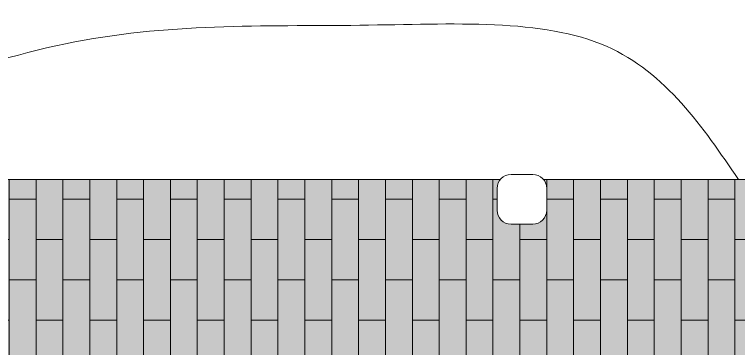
# Model space of a CAD drawing. Header units: metres. Extents: x 113 to 2416, y -346 to 476.
# Drawn here: x 127.307 to 130.956, y -157.26 to -155.577 of the extents above; entities that cross this region are included whole.
import ezdxf

# ---------------------------------------------------------------- set-up
doc = ezdxf.new("R2010")
doc.units = ezdxf.units.M
doc.linetypes.add('0', pattern=[0])
doc.layers.get('0').update_dxf_attribs({"color": 250, "linetype": '0', "lineweight": 20})
for name, color, linetype, lineweight in [('A-WALL', 250, 'Continuous', 20), ('baños', 140, 'Continuous', 0), ('piso', 253, 'Continuous', 0), ('SE-3', 253, 'Continuous', 5)]:
    doc.layers.add(name, color=color, linetype=linetype, lineweight=lineweight)
doc.layers.add('hatch piso', color=253, linetype='Continuous', lineweight=0, transparency=0.7)
doc.layers.add('REVESTIMIENTO EXTERIOR', color=7, linetype='Continuous', lineweight=5, true_color=0xffdebd)

# ---------------------------------------------------------------- blocks, each defined once
blk = doc.blocks.new('PL BASE 1N NASAS 09')
at = {"layer": 'A-WALL'}
blk.add_lwpolyline([(-111.9888702717375, -47.27475761938085), (-111.8788702717376, -47.27475761938085, 0.414213562373095), (-111.8088702717376, -47.20475761938091), (-111.8088702717376, -47.0947576193809, 0.414213562373095), (-111.8788702717376, -47.02475761938085), (-111.9888702717375, -47.02475761938085, 0.414213562373095), (-112.0588702717376, -47.0947576193809), (-112.0588702717376, -47.20475761938091, 0.414213562373095)], format="xyb", close=True, dxfattribs=at)
at = {"layer": 'piso'}
for p, q in [((-115.8310712337409, -47.04975761938037), (-112.0424892982115, -47.04975761938051)), ((-111.8252512452637, -47.04975761938054), (-106.4396902602147, -47.04975761938073))]:
    blk.add_line(p, q, dxfattribs=at)
blk = doc.blocks.new('PL MUEBLES 1N NASAS 09')
at = {"layer": 'hatch piso'}
h = blk.add_hatch(dxfattribs=at)
h.set_pattern_fill('AR-BRSTD', color=256, scale=0.002, angle=-90.00000000000001)
h.set_pattern_definition([(270, (-8.745879547549919, 232.0100725299206), (0.1354836, -2.178742458197296e-17), []), (0, (-8.745879547549919, 232.0100725299206), (0.1354836, 0.2032), [0.1354836, -0.1354836])])
edge = h.paths.add_edge_path()
edge.add_line((62.33047333544064, 47.14807486002906), (63.23047333544037, 47.14807486002911))
edge.add_line((63.23047333544037, 47.14807486002911), (63.23047333544059, 48.44807486002907))
edge.add_line((63.23047333544059, 48.44807486002907), (56.53309564073618, 48.44807486002884))
edge.add_line((56.53309564073618, 48.44807486002884), (56.53309564073629, 48.27307486002911))
edge.add_line((56.53309564073629, 48.27307486002911), (56.38309564073631, 48.27307486002911))
edge.add_line((56.38309564073631, 48.27307486002911), (56.38309564073633, 48.45357486002917))
edge.add_line((56.38309564073633, 48.45357486002917), (54.58787718628311, 48.45357486002946))
edge.add_line((54.58787718628311, 48.45357486002946), (54.58787718628315, 46.94807486002907))
edge.add_line((54.58787718628315, 46.94807486002907), (55.82569395206997, 46.94807486002912))
edge.add_arc((55.87547333544112, 46.99728881121364), 0.07000000000002685, 180.0000000000116, 224.6727403341577, ccw=False)
edge.add_line((55.80547333544109, 46.99728881121362), (55.80547333544109, 47.10728881121358))
edge.add_arc((55.8754733354411, 47.10728881121359), 0.07000000000000739, 90.00000000001171, 180.0000000000116, ccw=False)
edge.add_line((55.87547333544109, 47.1772888112136), (55.9854733354411, 47.1772888112136))
edge.add_arc((55.98547333544109, 47.10728881121359), 0.07000000000000739, -1.1709744285326451e-11, 89.9999999999884, ccw=False)
edge.add_line((56.05547333544109, 47.10728881121358), (56.05547333544109, 46.99728881121362))
edge.add_arc((55.98547333544108, 46.9972888112136), 0.0700000000000145, -44.67274033409598, 1.750777300912887e-11, ccw=False)
edge.add_line((56.03525271881227, 46.94807486002915), (59.0256939700979, 46.94807486002929))
edge.add_arc((59.07547333674199, 46.99728882813308), 0.07000000000004498, 179.9999999999884, 224.6727598081308, ccw=False)
edge.add_line((59.00547333674194, 46.99728882813309), (59.00547333674194, 47.10728882813305))
edge.add_arc((59.07547333674194, 47.10728882813305), 0.06999999999999318, 90, 180, ccw=False)
edge.add_line((59.07547333674194, 47.17728882813304), (59.18547333674195, 47.17728882813304))
edge.add_arc((59.18547333674195, 47.10728882813305), 0.06999999999999318, 0, 90, ccw=False)
edge.add_line((59.25547333674194, 47.10728882813305), (59.25547333674194, 46.99728882813309))
edge.add_arc((59.18547333674189, 46.99728882813309), 0.07000000000005002, -90, 0, ccw=False)
edge.add_line((59.18547333674189, 46.92728882813304), (59.07547333674199, 46.92728882813304))
edge.add_arc((59.07547333674199, 46.99728882813307), 0.0700000000000287, 229.9947977251994, 270, ccw=False)
edge.add_line((59.03047333544123, 46.94366980275089), (59.03047333544112, 44.97199442516524))
edge.add_arc((59.07547333674192, 44.91837539978317), 0.0699999999999629, 89.9999999999884, 130.0052022748909, ccw=False)
edge.add_line((59.07547333674194, 44.98837539978314), (59.18547333674195, 44.98837539978314))
edge.add_arc((59.18547333674195, 44.91837539978314), 0.06999999999999318, 0, 90, ccw=False)
edge.add_line((59.25547333674194, 44.91837539978314), (59.25547333674194, 44.80837539978319))
edge.add_arc((59.18547333674189, 44.80837539978319), 0.07000000000005002, -90, 0, ccw=False)
edge.add_line((59.18547333674189, 44.73837539978314), (59.07547333674199, 44.73837539978314))
edge.add_arc((59.07547333674198, 44.80837539978323), 0.07000000000009265, 229.9947977250752, 270.0000000000116, ccw=False)
edge.add_line((59.03047333544106, 44.7547563744011), (59.03047333544089, 41.1719944251663))
edge.add_arc((59.07547333674065, 41.11837539978324), 0.07000000000005885, 90.00000000001751, 130.0052022737088, ccw=False)
edge.add_line((59.07547333674063, 41.1883753997833), (59.18547333674053, 41.1883753997833))
edge.add_arc((59.18547333674053, 41.11837539978325), 0.07000000000005002, 0, 90, ccw=False)
edge.add_line((59.25547333674058, 41.11837539978325), (59.25547333674058, 41.00837539978329))
edge.add_arc((59.18547333674059, 41.00837539978329), 0.06999999999999318, -90, 0, ccw=False)
edge.add_line((59.18547333674059, 40.9383753997833), (59.07547333674057, 40.9383753997833))
edge.add_arc((59.07547333674057, 41.00837539978329), 0.06999999999999318, 180, 270, ccw=False)
edge.add_line((59.00547333674058, 41.00837539978329), (59.00547333674058, 41.11837539978325))
edge.add_arc((59.07547333674064, 41.11837539978322), 0.07000000000005713, 149.8480530798668, 179.9999999999767, ccw=False)
edge.add_line((59.01494459063377, 41.15353604390046), (56.03909236191515, 41.15353604390057))
edge.add_arc((55.98547333544103, 41.10853604390083), 0.07000000000006618, 2.9103830456733704e-11, 40.005200884535725, ccw=False)
edge.add_line((56.05547333544109, 41.10853604390087), (56.05547333544109, 40.99853604390091))
edge.add_arc((55.9854733354411, 40.99853604390091), 0.06999999999999318, -90, 0, ccw=False)
edge.add_line((55.9854733354411, 40.92853604390092), (55.87547333544109, 40.92853604390092))
edge.add_arc((55.87547333544109, 40.99853604390091), 0.06999999999999318, 180, 270, ccw=False)
edge.add_line((55.80547333544109, 40.99853604390091), (55.80547333544109, 41.10853604390087))
edge.add_arc((55.87547333544116, 41.10853604390083), 0.07000000000006423, 139.9947991154644, 179.9999999999709, ccw=False)
edge.add_line((55.82185430896703, 41.15353604390057), (50.43629332391805, 41.15353604390077))
edge.add_arc((50.38267429744407, 41.10853604390091), 0.07000000000003498, -3.490185918053612e-11, 40.005200884686076, ccw=False)
edge.add_line((50.4526742974441, 41.10853604390087), (50.4526742974441, 40.99853604390091))
edge.add_arc((50.38267429744411, 40.99853604390091), 0.06999999999999318, -90, 0, ccw=False)
edge.add_line((50.38267429744411, 40.92853604390092), (50.2726742974441, 40.92853604390092))
edge.add_arc((50.2726742974441, 40.99853604390091), 0.06999999999999318, 180, 270, ccw=False)
edge.add_line((50.2026742974441, 40.99853604390091), (50.2026742974441, 41.10853604390087))
edge.add_arc((50.27267429744415, 41.10853604390086), 0.07000000000005002, 139.9947991152424, 179.9999999999942, ccw=False)
edge.add_line((50.21905527097022, 41.1535360439008), (46.43047333544075, 41.15353604390094))
edge.add_line((46.43047333544075, 41.15353604390094), (46.43047333544064, 40.95353604390095))
edge.add_line((46.43047333544064, 40.95353604390095), (44.33047333544016, 40.95353604390101))
edge.add_line((44.33047333544016, 40.95353604390101), (44.33047333544033, 39.35357486002907))
edge.add_line((44.33047333544033, 39.35357486002907), (47.83047333544033, 39.35357486002907))
edge.add_line((47.83047333544033, 39.35357486002907), (47.83047333544062, 38.95357486002915))
edge.add_line((47.83047333544062, 38.95357486002915), (62.33047333543995, 38.95357486002904))
edge.add_line((62.33047333543995, 38.95357486002904), (62.33047333544064, 47.14807486002906))
at = {"layer": 'baños'}
blk.add_blockref('PL BASE 1N NASAS 09', (162.2615445691817, 88.20329366328178), dxfattribs=at)

msp = doc.modelspace()

# ---------------------------------------------------------------- hatches: boundary and pattern name
at = {"layer": 'SE-3', "true_color": 0xffc78f, "transparency": 33554483}
h = msp.add_hatch(color=31, dxfattribs=at)
h.dxf.hatch_style = 1
edge = h.paths.add_edge_path()
edge.add_line((138.7670649740977, -150.4530876958267), (138.7670649740977, -150.5630876958266))
edge.add_arc((138.6970649740977, -150.5630876958267), 0.07000000000005002, -90.00000000002319, 2.319211489520967e-11, ccw=False)
edge.add_line((138.6970649740976, -150.6330876958267), (138.567064972797, -150.6301697347639))
edge.add_line((138.567064972797, -150.6301697347639), (138.5670649727969, -152.5859214323599))
edge.add_line((138.5670649727969, -152.5859214323599), (138.6970649740976, -152.5830034712971))
edge.add_arc((138.6897487256047, -152.6603197197901), 0.07766163643035366, 5.405663785709692, 84.59433621435488, ccw=False)
edge.add_line((138.7670649740977, -152.653003471297), (138.7670649740977, -152.763003471297))
edge.add_arc((138.6901307547507, -152.75606925195), 0.0772460840722058, 275.1502551374534, 354.84974486252366, ccw=False)
edge.add_line((138.6970649740976, -152.8330034712971), (138.5898052284228, -152.8330034712971))
edge.add_arc((138.5821873157356, -152.8023027259562), 0.03163176185726354, 241.4402714144968, 283.93559901357173, ccw=False)
edge.add_line((138.5670649727968, -152.8300855102342), (138.5670649727966, -156.3860083653048))
edge.add_line((138.5670649727966, -156.3860083653048), (138.6970649740963, -156.3830904042423))
edge.add_arc((138.6900994282356, -156.4600559501031), 0.07728010144141455, 5.171302059573293, 84.82869794051447, ccw=False)
edge.add_line((138.7670649740963, -156.4530904042423), (138.7670649740963, -156.5630904042423))
edge.add_arc((138.6970649740963, -156.5630904042423), 0.06999999999999318, 269.9999999999535, 359.9999999999535, ccw=False)
edge.add_line((138.6970649740963, -156.6330904042423), (138.5870649740963, -156.6330904042423))
edge.add_arc((138.5976229570193, -156.5525324213193), 0.08124690527041953, 187.4666657375544, 262.5333342625475, ccw=False)
edge.add_line((138.5170649740963, -156.5630904042424), (138.5170649740963, -156.4530904042423))
edge.add_arc((138.5870649740963, -156.4530904042423), 0.06999999999993634, 140.4428934203772, 180.0000000000233, ccw=False)
edge.add_line((138.5330956585257, -156.4085111155889), (135.5756839992709, -156.4080904042422))
edge.add_arc((135.5220649727939, -156.4530904042429), 0.07000000000288555, 4.653202267945744e-10, 40.00520088368472, ccw=False)
edge.add_line((135.5920649727968, -156.4530904042423), (135.5920649727968, -156.5630904042424))
edge.add_arc((135.5220649727968, -156.5630904042423), 0.06999999999999318, 269.99999999997675, 359.9999999999535, ccw=False)
edge.add_line((135.5220649727968, -156.6330904042423), (135.4120649727969, -156.6330904042423))
edge.add_arc((135.4120649727969, -156.5630904042422), 0.07000000000005002, 180.0000000001163, 269.9999999999535, ccw=False)
edge.add_line((135.3420649727968, -156.5630904042424), (135.3420649727968, -156.4530904042423))
edge.add_arc((135.4120649727972, -156.4530904042424), 0.07000000000033424, 139.9947991150779, 179.9999999999302, ccw=False)
edge.add_line((135.3584459463231, -156.4080904042422), (129.9728849612737, -156.408090404242))
edge.add_arc((129.9192659347976, -156.4530904042427), 0.07000000000219589, 2.559090717113577e-10, 40.005200884097576, ccw=False)
edge.add_line((129.9892659347998, -156.4530904042423), (129.9892659347998, -156.5630904042423))
edge.add_arc((129.9192659347998, -156.5630904042422), 0.07000000000005002, 270.00000000002325, 359.99999999993025, ccw=False)
edge.add_line((129.9192659347998, -156.6330904042423), (129.8092659347999, -156.6330904042423))
edge.add_arc((129.8092659347999, -156.5630904042422), 0.0700000000000216, 180.000000000093, 269.99999999997675, ccw=False)
edge.add_line((129.7392659347998, -156.5630904042424), (129.7392659347998, -156.4530904042423))
edge.add_arc((129.8092659348002, -156.4530904042424), 0.07000000000033424, 139.9947991148306, 179.9999999999302, ccw=False)
edge.add_line((129.7556469083264, -156.4080904042419), (125.9670649727965, -156.4080904042418))
edge.add_line((125.9670649727965, -156.4080904042418), (125.9670649727964, -156.5680904042423))
edge.add_arc((125.9270649727964, -156.5680904042423), 0.03999999999999204, -90.0000000001425, 0, ccw=False)
edge.add_line((125.9270649727963, -156.6080904042423), (125.8970649727964, -156.6080904042423))
edge.add_line((125.8970649727964, -156.6080904042423), (123.9170649727959, -156.6080904042422))
edge.add_arc((123.9170649727959, -156.6580904042422), 0.04999999999998295, 90, 180)
edge.add_line((123.8670649727959, -156.6580904042422), (123.8670649727959, -158.1580515881141))
edge.add_arc((123.9170649727958, -158.1580515881143), 0.04999999999984084, 179.9999999998046, 270.0000000000651)
edge.add_line((123.9170649727958, -158.2080515881141), (127.2970649727964, -158.2080515881141))
edge.add_arc((127.2970649727964, -158.2780515881141), 0.06999999999996476, -4.661160346586257e-11, 90.00000000002319, ccw=False)
edge.add_line((127.3670649727964, -158.2780515881141), (127.3670649727964, -158.6080515881141))
edge.add_line((127.3670649727964, -158.6080515881141), (129.8970649727962, -158.6080515881141))
edge.add_line((129.8970649727962, -158.6080515881141), (141.7970649727958, -158.6080515881142))
edge.add_arc((141.7970649727958, -158.5380515881142), 0.06999999999999318, 270, 360)
edge.add_line((141.8670649727958, -158.5380515881142), (141.8670649727965, -150.4480515881141))
edge.add_arc((141.9154869777542, -150.4515400967901), 0.04854750515631925, 89.62906660924722, 175.8793096474475, ccw=False)
edge.add_line((141.9158012725428, -150.4029936090109), (142.7270649727961, -150.4080515881141))
edge.add_arc((142.7270649727961, -150.3680515881141), 0.03999999999996362, 270, 359.9999999999592)
edge.add_line((142.7670649727961, -150.3680515881142), (142.7670649727963, -149.1480515881136))
edge.add_arc((142.7270649727963, -149.1480515881137), 0.03999999999999204, 8.142219984548223e-11, 89.99999999877866)
edge.add_line((142.7270649727972, -149.1080515881137), (141.6470649728039, -149.1080515881141))
edge.add_line((141.6470649728039, -149.1080515881141), (135.9166311710751, -149.108051588114))
edge.add_line((135.9166311710751, -149.108051588114), (135.9170872780922, -148.5080515881138))
edge.add_line((135.9170872780922, -148.5080515881138), (134.1170650019972, -148.5080515881145))
edge.add_line((134.1170650019972, -148.5080515881145), (134.1170650019973, -150.5680515881141))
edge.add_arc((134.0770650019973, -150.5680515881141), 0.04000000000002046, -90, 8.139977580867708e-11, ccw=False)
edge.add_line((134.0770650019973, -150.6080515881142), (135.3578156492979, -150.6080515881141))
edge.add_arc((135.4114649727969, -150.5630877127461), 0.07000000000011974, 180.0000000000698, 219.966610026027, ccw=False)
edge.add_line((135.3414649727968, -150.5630877127462), (135.3414649727968, -150.4530877127462))
edge.add_line((135.3414649727968, -150.4530877127462), (135.3578762848281, -150.408051588115))
edge.add_arc((135.4114649727969, -150.4530877127461), 0.07000000000003265, 90, 139.9561864307762, ccw=False)
edge.add_line((135.4114649727969, -150.3830877127461), (135.5214649727968, -150.3830877127461))
edge.add_arc((135.5214649727968, -150.4530877127461), 0.0700000000000216, 0.8566327745862736, 89.99999999997681, ccw=False)
edge.add_line((135.5914571492432, -150.4520411773688), (135.5914649727968, -150.5630877127461))
edge.add_arc((135.5380607346533, -150.5661000217497), 0.05348912653261866, -51.65605979924561, 3.2283935895642912, ccw=False)
edge.add_line((135.571244356168, -150.6080515881137), (138.5334459618235, -150.6080515881136))
edge.add_arc((138.58684230383, -150.5631326786394), 0.06977734423167939, 179.9630635770471, 220.0717447747377, ccw=False)
edge.add_line((138.5170649740977, -150.5630876958267), (138.5170649740977, -150.4530876958266))
edge.add_line((138.5170649740977, -150.4530876958266), (138.5334762719098, -150.408051588115))
edge.add_arc((138.5870649740976, -150.4530876958266), 0.06999999999987411, 89.99999999990689, 139.9562045206926, ccw=False)
edge.add_line((138.5870649740978, -150.3830876958267), (138.6970649740977, -150.3830876958267))
edge.add_arc((138.6970649740977, -150.4530876958267), 0.06999999999999318, 0, 90, ccw=False)

# ---------------------------------------------------------------- linework, layer by layer
msp.add_open_spline([(125.9670649727963, -156.010484087167), (126.5550207816113, -156.0577881120159), (127.5628986354689, -155.6013164412096), (129.0753737837329, -155.6545276215786), (130.3849468964679, -155.5683918673842), (130.7782428090155, -156.1468924987224), (130.9552147661744, -156.4080904042421)], degree=3, knots=[0, 0, 0, 0, 1, 2, 3, 3.928896566438965, 3.928896566438965, 3.928896566438965, 3.928896566438965])
at = {"layer": 'REVESTIMIENTO EXTERIOR'}
msp.add_open_spline([(125.9670649727963, -156.010484087167), (126.5550207816113, -156.0577881120159), (127.5628986354689, -155.6013164412096), (129.0753737837329, -155.6545276215786), (130.3849468964679, -155.5683918673842), (130.7782428090155, -156.1468924987224), (130.9552147661744, -156.4080904042421)], degree=3, knots=[0, 0, 0, 0, 1, 2, 3, 3.928896566438965, 3.928896566438965, 3.928896566438965, 3.928896566438965], dxfattribs=at)

# ---------------------------------------------------------------- block references
msp.add_blockref('PL MUEBLES 1N NASAS 09', (79.53659163735574, -197.5616264481432))

doc.saveas('drawing.dxf')
